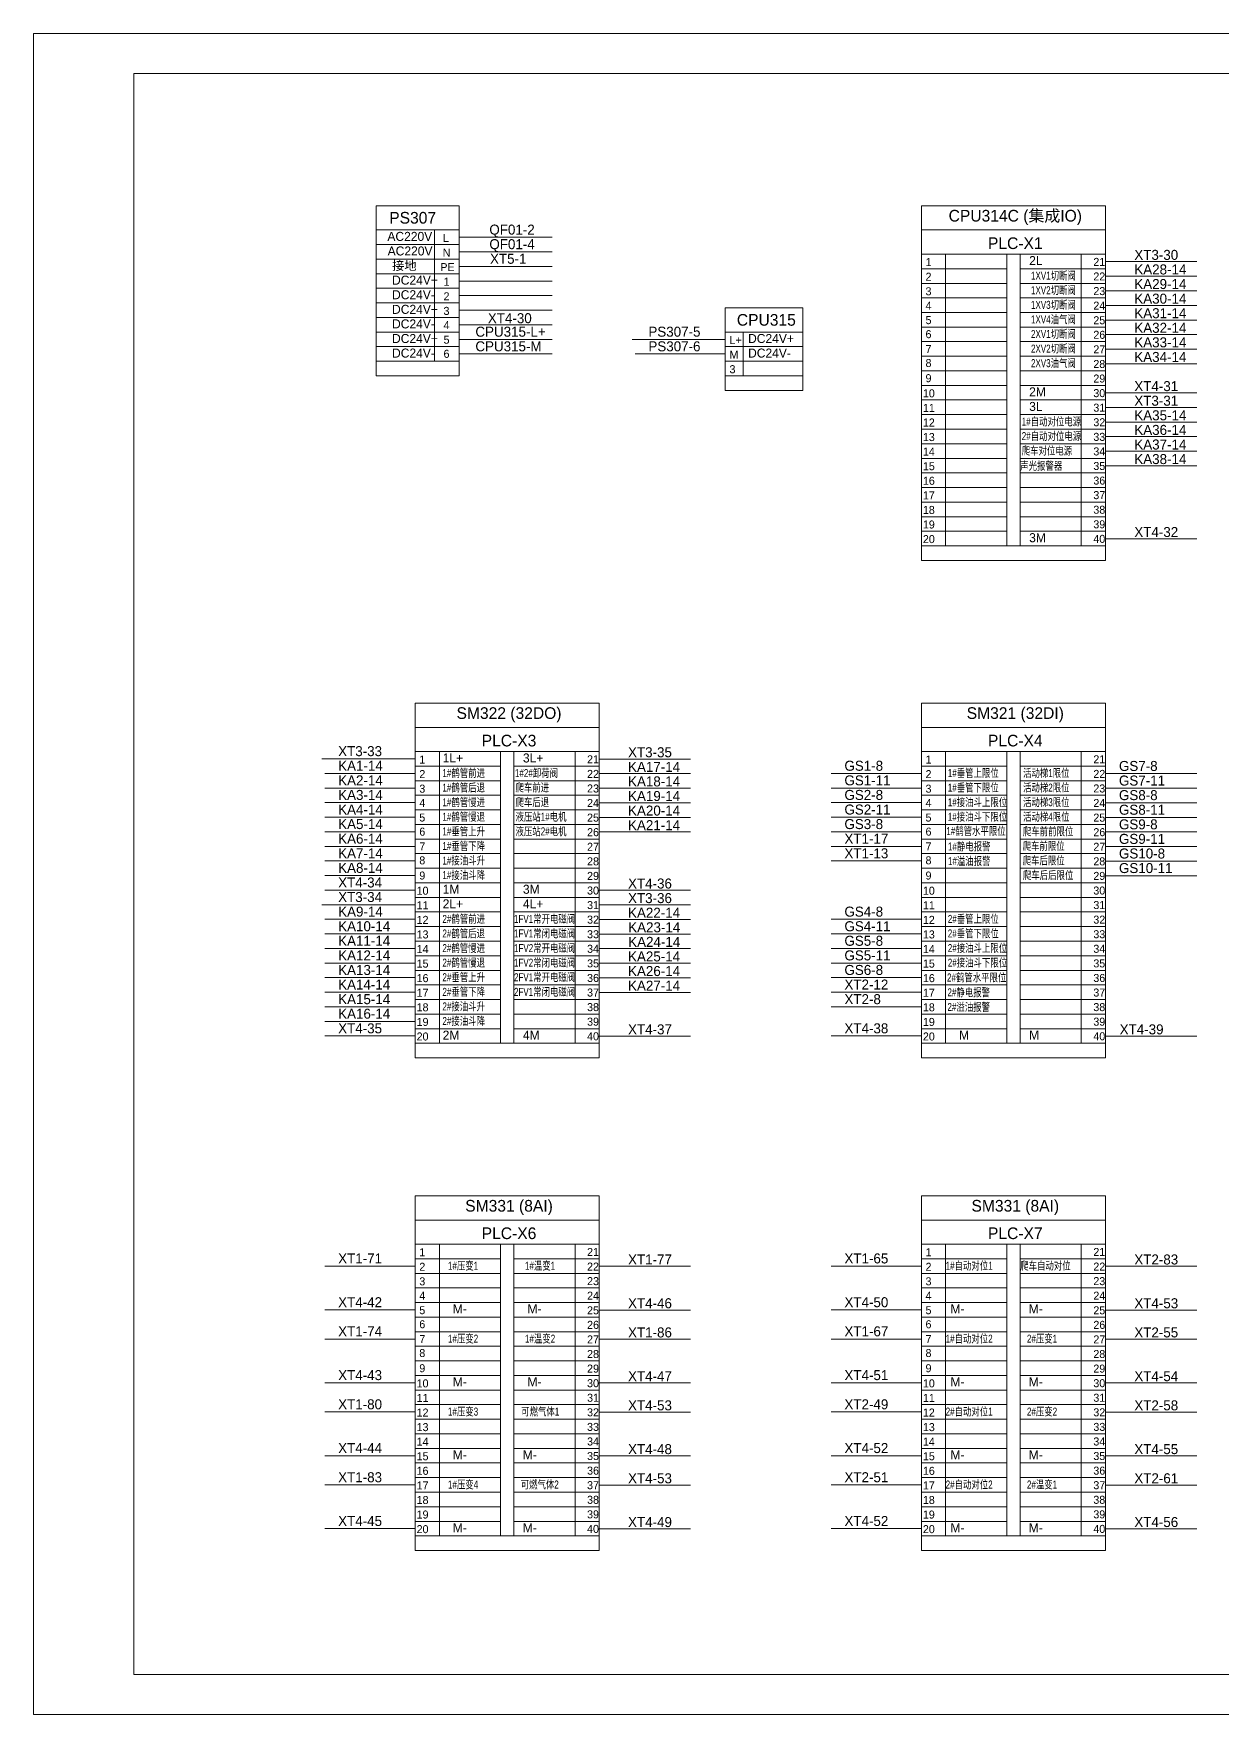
# Model space of a CAD drawing. Header units: millimetres. Extents: x 32626 to 72822, y 60047 to 123188.
# Drawn here: x 32626 to 35002, y 60226 to 63586 of the extents above; entities that cross this region are included whole.
import ezdxf
from ezdxf.enums import TextEntityAlignment as Align

# ---------------------------------------------------------------- set-up
doc = ezdxf.new("R2010")
doc.units = ezdxf.units.MM
doc.header["$LTSCALE"] = 10
for name, color, linetype, lineweight in [('1轮廓实线层', 7, 'Continuous', 18), ('2细线层', 4, 'Continuous', 18), ('图框层', 7, 'Continuous', 18)]:
    doc.layers.add(name, color=color, linetype=linetype, lineweight=lineweight)
doc.styles.add('样式 1', font='SIMYOU.TTF', dxfattribs={"width": 0.75})

msp = doc.modelspace()

# ---------------------------------------------------------------- linework, layer by layer
at = {"layer": '1轮廓实线层'}
for p, q in [((33310.8, 63242.1), (33476.5, 63242.1)), ((33310.8, 63242.1), (33310.8, 62902.2)), ((33476.5, 63242.1), (33476.5, 62902.2)), ((34400.3, 63242.1), (34400.3, 62533.1)), ((34400.3, 63242.1), (34768.5, 63242.1)), ((34768.5, 63242.1), (34768.5, 62533.1)), ((33379.4, 63193.8), (33310.8, 63193.8)), ((33406.4, 63193.8), (33379.4, 63193.8)), ((33406.4, 63193.8), (33476.5, 63193.8)), ((33427.3, 63193.8), (33427.3, 62931.4)), ((33662.7, 63179.2), (33476.5, 63179.2)), ((34400.3, 63193.8), (34768.5, 63193.8)), ((33476.5, 63164.6), (33310.8, 63164.6)), ((33476.5, 63135.5), (33310.8, 63135.5)), ((33662.7, 63150.1), (33476.5, 63150.1)), ((34427.3, 63145.5), (34400.3, 63145.5)), ((34570.9, 63145.5), (34427.3, 63145.5)), ((34448.9, 63145.5), (34448.9, 62562.3)), ((34597.9, 63145.5), (34570.9, 63145.5)), ((34570.9, 63145.5), (34570.9, 62562.3)), ((34597.9, 63145.5), (34597.9, 62562.3)), ((34597.9, 63145.5), (34741.5, 63145.5)), ((34720, 63145.5), (34720, 62562.3)), ((34768.5, 63145.5), (34741.5, 63145.5)), ((33476.5, 63106.3), (33310.8, 63106.3)), ((33662.7, 63120.9), (33476.5, 63120.9)), ((34570.9, 63116.3), (34400.3, 63116.3)), ((34597.9, 63116.3), (34768.5, 63116.3)), ((34768.5, 63130.5), (34951.1, 63130.5)), ((34768.5, 63101.3), (34951.1, 63101.3)), ((33476.5, 63077.2), (33310.8, 63077.2)), ((33662.7, 63091.7), (33476.5, 63091.7)), ((34570.9, 63087.1), (34400.3, 63087.1)), ((34597.9, 63087.1), (34768.5, 63087.1)), ((34768.5, 63072.2), (34951.1, 63072.2)), ((33476.5, 63048), (33310.8, 63048)), ((33662.7, 63062.6), (33476.5, 63062.6)), ((34008.5, 63038), (34163.7, 63038)), ((34008.5, 63038), (34008.5, 62873)), ((34163.7, 63038), (34163.7, 62873)), ((34570.9, 63058), (34400.3, 63058)), ((34597.9, 63058), (34768.5, 63058)), ((34768.5, 63043), (34951.1, 63043)), ((33476.5, 63018.8), (33310.8, 63018.8)), ((33662.7, 63033.4), (33476.5, 63033.4)), ((33662.7, 63004.3), (33476.5, 63004.3)), ((34570.9, 63028.8), (34400.3, 63028.8)), ((34597.9, 63028.8), (34768.5, 63028.8)), ((34768.5, 63013.8), (34951.1, 63013.8)), ((33476.5, 62989.7), (33310.8, 62989.7)), ((33662.7, 62975.1), (33476.5, 62975.1)), ((34008.5, 62975.1), (33822.3, 62975.1)), ((34035.5, 62989.7), (34008.5, 62989.7)), ((34163.7, 62989.7), (34035.5, 62989.7)), ((34044.4, 62989.7), (34044.4, 62902.2)), ((34570.9, 62999.7), (34400.3, 62999.7)), ((34570.9, 62970.5), (34400.3, 62970.5)), ((34597.9, 62999.7), (34768.5, 62999.7)), ((34597.9, 62970.5), (34768.5, 62970.5)), ((34768.5, 62984.7), (34951.1, 62984.7)), ((33476.5, 62960.5), (33310.8, 62960.5)), ((33662.7, 62945.9), (33476.5, 62945.9)), ((34008.5, 62945.9), (33828.1, 62945.9)), ((34163.7, 62960.5), (34008.5, 62960.5)), ((34570.9, 62941.3), (34400.3, 62941.3)), ((34597.9, 62941.3), (34768.5, 62941.3)), ((34768.5, 62955.5), (34951.1, 62955.5)), ((33476.5, 62931.4), (33310.8, 62931.4)), ((33476.5, 62902.2), (33310.8, 62902.2)), ((34163.7, 62931.4), (34008.5, 62931.4)), ((34163.7, 62902.2), (34008.5, 62902.2)), ((34570.9, 62912.2), (34400.3, 62912.2)), ((34597.9, 62912.2), (34768.5, 62912.2)), ((34768.5, 62926.4), (34951.1, 62926.4)), ((34163.7, 62873), (34008.5, 62873)), ((34570.9, 62883), (34400.3, 62883)), ((34597.9, 62883), (34768.5, 62883)), ((34768.5, 62868), (34951.1, 62868)), ((34570.9, 62853.9), (34400.3, 62853.9)), ((34597.9, 62853.9), (34768.5, 62853.9)), ((34768.5, 62838.9), (34951.1, 62838.9)), ((34570.9, 62824.7), (34400.3, 62824.7)), ((34597.9, 62824.7), (34768.5, 62824.7)), ((34768.5, 62809.7), (34951.1, 62809.7)), ((34570.9, 62795.5), (34400.3, 62795.5)), ((34570.9, 62766.4), (34400.3, 62766.4)), ((34597.9, 62795.5), (34768.5, 62795.5)), ((34597.9, 62766.4), (34768.5, 62766.4)), ((34768.5, 62780.6), (34951.1, 62780.6)), ((34570.9, 62737.2), (34400.3, 62737.2)), ((34597.9, 62737.2), (34768.5, 62737.2)), ((34768.5, 62751.4), (34951.1, 62751.4)), ((34570.9, 62708.1), (34400.3, 62708.1)), ((34597.9, 62708.1), (34768.5, 62708.1)), ((34768.5, 62722.2), (34951.1, 62722.2)), ((34570.9, 62678.9), (34400.3, 62678.9)), ((34597.9, 62678.9), (34768.5, 62678.9)), ((34570.9, 62649.7), (34400.3, 62649.7)), ((34597.9, 62649.7), (34768.5, 62649.7)), ((34570.9, 62620.6), (34400.3, 62620.6)), ((34597.9, 62620.6), (34768.5, 62620.6)), ((34570.9, 62591.4), (34400.3, 62591.4)), ((34597.9, 62591.4), (34768.5, 62591.4)), ((34768.5, 62576.4), (34951.1, 62576.4)), ((34768.5, 62562.3), (34400.3, 62562.3)), ((34768.5, 62533.1), (34400.3, 62533.1)), ((33388.5, 62247.8), (33388.5, 61538.8)), ((33388.5, 62247.8), (33756.7, 62247.8)), ((33756.7, 62247.8), (33756.7, 61538.8)), ((34400.3, 62247.8), (34400.3, 61538.8)), ((34400.3, 62247.8), (34768.5, 62247.8)), ((34768.5, 62247.8), (34768.5, 61538.8)), ((33388.5, 62199.5), (33756.7, 62199.5)), ((34400.3, 62199.5), (34768.5, 62199.5)), ((33388.5, 62136.6), (33202.2, 62136.6)), ((33415.5, 62151.1), (33388.5, 62151.1)), ((33559.1, 62151.1), (33415.5, 62151.1)), ((33437, 62151.1), (33437, 61567.9)), ((33586.1, 62151.1), (33559.1, 62151.1)), ((33559.1, 62151.1), (33559.1, 61567.9)), ((33586.1, 62151.1), (33586.1, 61567.9)), ((33586.1, 62151.1), (33729.7, 62151.1)), ((33708.1, 62151.1), (33708.1, 61567.9)), ((33756.7, 62151.1), (33729.7, 62151.1)), ((33756.7, 62136.2), (33939.2, 62136.2)), ((34427.3, 62151.1), (34400.3, 62151.1)), ((34570.9, 62151.1), (34427.3, 62151.1)), ((34448.9, 62151.1), (34448.9, 61567.9)), ((34597.9, 62151.1), (34570.9, 62151.1)), ((34570.9, 62151.1), (34570.9, 61567.9)), ((34597.9, 62151.1), (34597.9, 61567.9)), ((34597.9, 62151.1), (34741.5, 62151.1)), ((34720, 62151.1), (34720, 61567.9)), ((34768.5, 62151.1), (34741.5, 62151.1)), ((33388.5, 62107.4), (33208, 62107.4)), ((33559.1, 62122), (33388.5, 62122)), ((33559.1, 62092.8), (33388.5, 62092.8)), ((33586.1, 62122), (33756.7, 62122)), ((33586.1, 62092.8), (33756.7, 62092.8)), ((33756.7, 62107), (33939.2, 62107)), ((34400.3, 62107.4), (34219.9, 62107.4)), ((34570.9, 62122), (34400.3, 62122)), ((34570.9, 62092.8), (34400.3, 62092.8)), ((34597.9, 62122), (34768.5, 62122)), ((34597.9, 62092.8), (34768.5, 62092.8)), ((34768.5, 62107), (34951.1, 62107)), ((33388.5, 62078.2), (33208, 62078.2)), ((33559.1, 62063.7), (33388.5, 62063.7)), ((33586.1, 62063.7), (33756.7, 62063.7)), ((33756.7, 62077.8), (33939.2, 62077.8)), ((34400.3, 62078.2), (34219.9, 62078.2)), ((34570.9, 62063.7), (34400.3, 62063.7)), ((34597.9, 62063.7), (34768.5, 62063.7)), ((34768.5, 62077.8), (34951.1, 62077.8)), ((33388.5, 62049.1), (33208, 62049.1)), ((33559.1, 62034.5), (33388.5, 62034.5)), ((33586.1, 62034.5), (33756.7, 62034.5)), ((33756.7, 62048.7), (33939.2, 62048.7)), ((34400.3, 62049.1), (34219.9, 62049.1)), ((34570.9, 62034.5), (34400.3, 62034.5)), ((34597.9, 62034.5), (34768.5, 62034.5)), ((34768.5, 62048.7), (34951.1, 62048.7)), ((33388.5, 62019.9), (33208, 62019.9)), ((33559.1, 62005.3), (33388.5, 62005.3)), ((33586.1, 62005.3), (33756.7, 62005.3)), ((33756.7, 62019.5), (33939.2, 62019.5)), ((34400.3, 62019.9), (34219.9, 62019.9)), ((34570.9, 62005.3), (34400.3, 62005.3)), ((34597.9, 62005.3), (34768.5, 62005.3)), ((34768.5, 62019.5), (34951.1, 62019.5)), ((33388.5, 61990.8), (33208, 61990.8)), ((33388.5, 61961.6), (33208, 61961.6)), ((33559.1, 61976.2), (33388.5, 61976.2)), ((33586.1, 61976.2), (33756.7, 61976.2)), ((33756.7, 61990.4), (33939.2, 61990.4)), ((34400.3, 61990.8), (34219.9, 61990.8)), ((34400.3, 61961.6), (34219.9, 61961.6)), ((34570.9, 61976.2), (34400.3, 61976.2)), ((34597.9, 61976.2), (34768.5, 61976.2)), ((34768.5, 61990.4), (34951.1, 61990.4)), ((34768.5, 61961.2), (34951.1, 61961.2)), ((33388.5, 61932.4), (33208, 61932.4)), ((33559.1, 61947), (33388.5, 61947)), ((33586.1, 61947), (33756.7, 61947)), ((34400.3, 61932.4), (34219.9, 61932.4)), ((34570.9, 61947), (34400.3, 61947)), ((34597.9, 61947), (34768.5, 61947)), ((34768.5, 61932), (34951.1, 61932)), ((33388.5, 61903.3), (33208, 61903.3)), ((33559.1, 61917.9), (33388.5, 61917.9)), ((33586.1, 61917.9), (33756.7, 61917.9)), ((34570.9, 61917.9), (34400.3, 61917.9)), ((34597.9, 61917.9), (34768.5, 61917.9)), ((34768.5, 61902.9), (34951.1, 61902.9)), ((33388.5, 61874.1), (33208, 61874.1)), ((33559.1, 61888.7), (33388.5, 61888.7)), ((33559.1, 61859.5), (33388.5, 61859.5)), ((33586.1, 61888.7), (33756.7, 61888.7)), ((33586.1, 61859.5), (33756.7, 61859.5)), ((33756.7, 61873.7), (33939.2, 61873.7)), ((34570.9, 61888.7), (34400.3, 61888.7)), ((34570.9, 61859.5), (34400.3, 61859.5)), ((34597.9, 61888.7), (34768.5, 61888.7)), ((34597.9, 61859.5), (34768.5, 61859.5)), ((33388.5, 61845), (33202.2, 61845)), ((33559.1, 61830.4), (33388.5, 61830.4)), ((33586.1, 61830.4), (33756.7, 61830.4)), ((33756.7, 61844.6), (33939.2, 61844.6)), ((34570.9, 61830.4), (34400.3, 61830.4)), ((34597.9, 61830.4), (34768.5, 61830.4)), ((33388.5, 61815.8), (33208, 61815.8)), ((33559.1, 61801.2), (33388.5, 61801.2)), ((33586.1, 61801.2), (33756.7, 61801.2)), ((33756.7, 61815.4), (33939.2, 61815.4)), ((34400.3, 61815.8), (34219.9, 61815.8)), ((34570.9, 61801.2), (34400.3, 61801.2)), ((34597.9, 61801.2), (34768.5, 61801.2)), ((33388.5, 61786.6), (33208, 61786.6)), ((33388.5, 61757.5), (33208, 61757.5)), ((33559.1, 61772.1), (33388.5, 61772.1)), ((33586.1, 61772.1), (33756.7, 61772.1)), ((33756.7, 61786.2), (33939.2, 61786.2)), ((33756.7, 61757.1), (33939.2, 61757.1)), ((34400.3, 61786.6), (34219.9, 61786.6)), ((34400.3, 61757.5), (34219.9, 61757.5)), ((34570.9, 61772.1), (34400.3, 61772.1)), ((34597.9, 61772.1), (34768.5, 61772.1)), ((33388.5, 61728.3), (33208, 61728.3)), ((33559.1, 61742.9), (33388.5, 61742.9)), ((33586.1, 61742.9), (33756.7, 61742.9)), ((33756.7, 61727.9), (33939.2, 61727.9)), ((34400.3, 61728.3), (34219.9, 61728.3)), ((34570.9, 61742.9), (34400.3, 61742.9)), ((34597.9, 61742.9), (34768.5, 61742.9)), ((33388.5, 61699.2), (33208, 61699.2)), ((33559.1, 61713.7), (33388.5, 61713.7)), ((33586.1, 61713.7), (33756.7, 61713.7)), ((33756.7, 61698.8), (33939.2, 61698.8)), ((34400.3, 61699.2), (34219.9, 61699.2)), ((34570.9, 61713.7), (34400.3, 61713.7)), ((34597.9, 61713.7), (34768.5, 61713.7)), ((33388.5, 61670), (33208, 61670)), ((33559.1, 61684.6), (33388.5, 61684.6)), ((33586.1, 61684.6), (33756.7, 61684.6)), ((33756.7, 61669.6), (33939.2, 61669.6)), ((34400.3, 61670), (34219.9, 61670)), ((34570.9, 61684.6), (34400.3, 61684.6)), ((34597.9, 61684.6), (34768.5, 61684.6)), ((33388.5, 61640.8), (33208, 61640.8)), ((33559.1, 61655.4), (33388.5, 61655.4)), ((33559.1, 61626.3), (33388.5, 61626.3)), ((33586.1, 61655.4), (33756.7, 61655.4)), ((33586.1, 61626.3), (33756.7, 61626.3)), ((34400.3, 61640.8), (34219.9, 61640.8)), ((34570.9, 61655.4), (34400.3, 61655.4)), ((34570.9, 61626.3), (34400.3, 61626.3)), ((34597.9, 61655.4), (34768.5, 61655.4)), ((34597.9, 61626.3), (34768.5, 61626.3)), ((33388.5, 61611.7), (33208, 61611.7)), ((33559.1, 61597.1), (33388.5, 61597.1)), ((33586.1, 61597.1), (33756.7, 61597.1)), ((34570.9, 61597.1), (34400.3, 61597.1)), ((34597.9, 61597.1), (34768.5, 61597.1)), ((33388.5, 61582.5), (33208, 61582.5)), ((33756.7, 61567.9), (33388.5, 61567.9)), ((33756.7, 61582.1), (33939.2, 61582.1)), ((34400.3, 61582.5), (34219.9, 61582.5)), ((34768.5, 61567.9), (34400.3, 61567.9)), ((34768.5, 61582.1), (34951.1, 61582.1)), ((33756.7, 61538.8), (33388.5, 61538.8)), ((34768.5, 61538.8), (34400.3, 61538.8)), ((33388.5, 61262.9), (33388.5, 60553.9)), ((33388.5, 61262.9), (33756.7, 61262.9)), ((33756.7, 61262.9), (33756.7, 60553.9)), ((34400.3, 61262.9), (34400.3, 60553.9)), ((34400.3, 61262.9), (34768.5, 61262.9)), ((34768.5, 61262.9), (34768.5, 60553.9)), ((33388.5, 61214.6), (33756.7, 61214.6)), ((34400.3, 61214.6), (34768.5, 61214.6)), ((33415.5, 61166.3), (33388.5, 61166.3)), ((33559.1, 61166.3), (33415.5, 61166.3)), ((33437, 61166.3), (33437, 60583.1)), ((33586.1, 61166.3), (33559.1, 61166.3)), ((33559.1, 61166.3), (33559.1, 60583.1)), ((33586.1, 61166.3), (33586.1, 60583.1)), ((33586.1, 61166.3), (33729.7, 61166.3)), ((33708.1, 61166.3), (33708.1, 60583.1)), ((33756.7, 61166.3), (33729.7, 61166.3)), ((34427.3, 61166.3), (34400.3, 61166.3)), ((34570.9, 61166.3), (34427.3, 61166.3)), ((34448.9, 61166.3), (34448.9, 60583.1)), ((34597.9, 61166.3), (34570.9, 61166.3)), ((34570.9, 61166.3), (34570.9, 60583.1)), ((34597.9, 61166.3), (34597.9, 60583.1)), ((34597.9, 61166.3), (34741.5, 61166.3)), ((34720, 61166.3), (34720, 60583.1)), ((34768.5, 61166.3), (34741.5, 61166.3)), ((33388.5, 61122.5), (33208, 61122.5)), ((33559.1, 61137.1), (33388.5, 61137.1)), ((33586.1, 61137.1), (33756.7, 61137.1)), ((33756.7, 61122.1), (33939.2, 61122.1)), ((34400.3, 61122.5), (34219.9, 61122.5)), ((34570.9, 61137.1), (34400.3, 61137.1)), ((34597.9, 61137.1), (34768.5, 61137.1)), ((34768.5, 61122.1), (34951.1, 61122.1)), ((33559.1, 61107.9), (33388.5, 61107.9)), ((33586.1, 61107.9), (33756.7, 61107.9)), ((34570.9, 61107.9), (34400.3, 61107.9)), ((34597.9, 61107.9), (34768.5, 61107.9)), ((33559.1, 61078.8), (33388.5, 61078.8)), ((33586.1, 61078.8), (33756.7, 61078.8)), ((34570.9, 61078.8), (34400.3, 61078.8)), ((34597.9, 61078.8), (34768.5, 61078.8)), ((33388.5, 61035), (33208, 61035)), ((33559.1, 61049.6), (33388.5, 61049.6)), ((33559.1, 61020.5), (33388.5, 61020.5)), ((33586.1, 61049.6), (33756.7, 61049.6)), ((33586.1, 61020.5), (33756.7, 61020.5)), ((33756.7, 61034.6), (33939.2, 61034.6)), ((34400.3, 61035), (34219.9, 61035)), ((34570.9, 61049.6), (34400.3, 61049.6)), ((34570.9, 61020.5), (34400.3, 61020.5)), ((34597.9, 61049.6), (34768.5, 61049.6)), ((34597.9, 61020.5), (34768.5, 61020.5)), ((34768.5, 61034.6), (34951.1, 61034.6)), ((33559.1, 60991.3), (33388.5, 60991.3)), ((33586.1, 60991.3), (33756.7, 60991.3)), ((34570.9, 60991.3), (34400.3, 60991.3)), ((34597.9, 60991.3), (34768.5, 60991.3)), ((33388.5, 60976.7), (33208, 60976.7)), ((33559.1, 60962.1), (33388.5, 60962.1)), ((33586.1, 60962.1), (33756.7, 60962.1)), ((33756.7, 60976.3), (33939.2, 60976.3)), ((34400.3, 60976.7), (34219.9, 60976.7)), ((34570.9, 60962.1), (34400.3, 60962.1)), ((34597.9, 60962.1), (34768.5, 60962.1)), ((34768.5, 60976.3), (34951.1, 60976.3)), ((33559.1, 60933), (33388.5, 60933)), ((33586.1, 60933), (33756.7, 60933)), ((34570.9, 60933), (34400.3, 60933)), ((34597.9, 60933), (34768.5, 60933)), ((33388.5, 60889.2), (33208, 60889.2)), ((33559.1, 60903.8), (33388.5, 60903.8)), ((33586.1, 60903.8), (33756.7, 60903.8)), ((33756.7, 60888.8), (33939.2, 60888.8)), ((34400.3, 60889.2), (34219.9, 60889.2)), ((34570.9, 60903.8), (34400.3, 60903.8)), ((34597.9, 60903.8), (34768.5, 60903.8)), ((34768.5, 60888.8), (34951.1, 60888.8)), ((33559.1, 60874.7), (33388.5, 60874.7)), ((33586.1, 60874.7), (33756.7, 60874.7)), ((34570.9, 60874.7), (34400.3, 60874.7)), ((34597.9, 60874.7), (34768.5, 60874.7)), ((33388.5, 60830.9), (33208, 60830.9)), ((33559.1, 60845.5), (33388.5, 60845.5)), ((33559.1, 60816.3), (33388.5, 60816.3)), ((33586.1, 60845.5), (33756.7, 60845.5)), ((33586.1, 60816.3), (33756.7, 60816.3)), ((33756.7, 60830.5), (33939.2, 60830.5)), ((34400.3, 60830.9), (34219.9, 60830.9)), ((34570.9, 60845.5), (34400.3, 60845.5)), ((34570.9, 60816.3), (34400.3, 60816.3)), ((34597.9, 60845.5), (34768.5, 60845.5)), ((34597.9, 60816.3), (34768.5, 60816.3)), ((34768.5, 60830.5), (34951.1, 60830.5)), ((33559.1, 60787.2), (33388.5, 60787.2)), ((33586.1, 60787.2), (33756.7, 60787.2)), ((34570.9, 60787.2), (34400.3, 60787.2)), ((34597.9, 60787.2), (34768.5, 60787.2)), ((33559.1, 60758), (33388.5, 60758)), ((33586.1, 60758), (33756.7, 60758)), ((34570.9, 60758), (34400.3, 60758)), ((34597.9, 60758), (34768.5, 60758)), ((33388.5, 60743.4), (33208, 60743.4)), ((33559.1, 60728.9), (33388.5, 60728.9)), ((33586.1, 60728.9), (33756.7, 60728.9)), ((33756.7, 60743), (33939.2, 60743)), ((34400.3, 60743.4), (34219.9, 60743.4)), ((34570.9, 60728.9), (34400.3, 60728.9)), ((34597.9, 60728.9), (34768.5, 60728.9)), ((34768.5, 60743), (34951.1, 60743)), ((33388.5, 60685.1), (33208, 60685.1)), ((33559.1, 60699.7), (33388.5, 60699.7)), ((33586.1, 60699.7), (33756.7, 60699.7)), ((33756.7, 60684.7), (33939.2, 60684.7)), ((34400.3, 60685.1), (34219.9, 60685.1)), ((34570.9, 60699.7), (34400.3, 60699.7)), ((34597.9, 60699.7), (34768.5, 60699.7)), ((34768.5, 60684.7), (34951.1, 60684.7)), ((33559.1, 60670.5), (33388.5, 60670.5)), ((33586.1, 60670.5), (33756.7, 60670.5)), ((34570.9, 60670.5), (34400.3, 60670.5)), ((34597.9, 60670.5), (34768.5, 60670.5)), ((33559.1, 60641.4), (33388.5, 60641.4)), ((33586.1, 60641.4), (33756.7, 60641.4)), ((34570.9, 60641.4), (34400.3, 60641.4)), ((34597.9, 60641.4), (34768.5, 60641.4)), ((33388.5, 60597.6), (33208, 60597.6)), ((33559.1, 60612.2), (33388.5, 60612.2)), ((33756.7, 60583.1), (33388.5, 60583.1)), ((33586.1, 60612.2), (33756.7, 60612.2)), ((33756.7, 60597.2), (33939.2, 60597.2)), ((34400.3, 60597.6), (34219.9, 60597.6)), ((34570.9, 60612.2), (34400.3, 60612.2)), ((34768.5, 60583.1), (34400.3, 60583.1)), ((34597.9, 60612.2), (34768.5, 60612.2)), ((34768.5, 60597.2), (34951.1, 60597.2)), ((33756.7, 60553.9), (33388.5, 60553.9)), ((34768.5, 60553.9), (34400.3, 60553.9))]:
    msp.add_line(p, q, dxfattribs=at)
at = {"layer": '2细线层'}
for p, q in [((32626, 60226.3), (32626, 63586.3)), ((37378, 63586.3), (32626, 63586.3)), ((37378, 60226.3), (32626, 60226.3))]:
    msp.add_line(p, q, dxfattribs=at)
at = {"layer": '图框层'}
for p, q in [((32826, 60306.3), (32826, 63506.3)), ((37298, 63506.3), (32826, 63506.3)), ((32826, 60306.3), (37298, 60306.3))]:
    msp.add_line(p, q, dxfattribs=at)

# ---------------------------------------------------------------- texts
at = {"layer": '1轮廓实线层', "style": '样式 1'}
for s, p in [('PS307', (33383.6, 63206.5)), ('CPU315', (34090.5, 63002.4))]:
    msp.add_text(s, height=23.33, dxfattribs=at).set_placement(p, align=Align.CENTER)
for s, height, p in [('QF01-2', 20, (33536.9, 63184.5)), ('AC220V', 18, (33333.1, 63171.9)), ('L', 16, (33444.1, 63169.8)), ('QF01-4', 20, (33536.9, 63155.4)), ('AC220V', 18, (33333.6, 63142.8)), ('N', 16, (33443.6, 63140.6)), ('XT5-1', 20, (33538.2, 63126.2)), ('1', 16, (34408.7, 63121.5)), ('2L', 18, (34615.8, 63123.6)), ('21', 16, (34744.1, 63121.9)), ('XT3-30', 20, (34826, 63134)), ('接地', 18, (33342.4, 63113.6)), ('DC24V+', 18, (33342.4, 63084.5)), ('PE', 16, (33438.9, 63111.5)), ('2', 16, (34408.7, 63092.3)), ('22', 16, (34744.1, 63092.8)), ('KA28-14', 20, (34826, 63104.9)), ('DC24V-', 18, (33342.4, 63055.3)), ('2', 16, (33445.3, 63053.2)), ('1', 16, (33445.3, 63082.3)), ('3', 16, (34408.7, 63063.2)), ('23', 16, (34744.1, 63063.6)), ('KA29-14', 20, (34826, 63075.7)), ('DC24V+', 18, (33342.4, 63026.1)), ('3', 16, (33445.3, 63024)), ('4', 16, (34408.7, 63034.6)), ('24', 16, (34744.1, 63034.5)), ('KA30-14', 20, (34826, 63046.5)), ('KA31-14', 20, (34826, 63017.4)), ('DC24V-', 18, (33342.4, 62997)), ('4', 16, (33445.3, 62995.5)), ('CPU315-L+', 20, (33509, 62980.4)), ('XT4-30', 20, (33533.9, 63007.4)), ('PS307-5', 20, (33854.8, 62980.4)), ('5', 16, (34408.7, 63005.5)), ('25', 16, (34744.1, 63005.3)), ('KA32-14', 20, (34826, 62988.2)), ('DC24V+', 18, (33342.4, 62967.8)), ('5', 16, (33445.3, 62966.4)), ('CPU315-M', 20, (33509, 62951.2)), ('PS307-6', 20, (33854.8, 62951.2)), ('L+', 16, (34016.9, 62965.7)), ('DC24V+', 18, (34054, 62967.8)), ('6', 16, (34408.7, 62977.4)), ('26', 16, (34744.1, 62976.2)), ('KA33-14', 20, (34826, 62959.1)), ('DC24V-', 18, (33342.4, 62938.7)), ('6', 16, (33445.3, 62938.2)), ('M', 16, (34016.9, 62936.5)), ('DC24V-', 18, (34054, 62938.7)), ('8', 16, (34408.7, 62919.9)), ('7', 16, (34408.7, 62947.7)), ('27', 16, (34744.1, 62947.1)), ('28', 16, (34744.1, 62917.9)), ('KA34-14', 20, (34826, 62929.9)), ('3', 16, (34016.9, 62907.4)), ('9', 16, (34408.7, 62889.5)), ('29', 16, (34744.1, 62888.8)), ('10', 16, (34403.4, 62859.2)), ('2M', 18, (34615.8, 62861.2)), ('30', 16, (34744.1, 62859.6)), ('XT4-31', 20, (34826, 62871.6)), ('11', 16, (34403.4, 62830.1)), ('3L', 18, (34615.8, 62832)), ('31', 16, (34744.1, 62830.5)), ('XT3-31', 20, (34826, 62842.4)), ('KA35-14', 20, (34826, 62813.3)), ('12', 16, (34403.4, 62800.9)), ('32', 16, (34744.1, 62801.4)), ('KA36-14', 20, (34826, 62784.1)), ('13', 16, (34403.4, 62771.8)), ('33', 16, (34744.1, 62772.2)), ('KA37-14', 20, (34826, 62754.9)), ('14', 16, (34403.4, 62742.7)), ('34', 16, (34744.1, 62743.1)), ('KA38-14', 20, (34826, 62725.8)), ('15', 16, (34403.4, 62713.5)), ('16', 16, (34403.4, 62684.4)), ('35', 16, (34744.1, 62714)), ('36', 16, (34744.1, 62684.8)), ('17', 16, (34403.4, 62655.2)), ('37', 16, (34744.1, 62655.7)), ('18', 16, (34403.4, 62626.1)), ('38', 16, (34744.1, 62626.5)), ('19', 16, (34403.4, 62597)), ('39', 16, (34744.1, 62597.4)), ('XT4-32', 20, (34826, 62580)), ('20', 16, (34403.4, 62567.8)), ('3M', 18, (34615.8, 62569.6)), ('40', 16, (34744.1, 62568.3)), ('XT3-33', 20, (33234.7, 62141.9)), ('KA1-14', 20, (33234.7, 62112.7)), ('1', 16, (33396.9, 62127.1)), ('1L+', 18, (33443.6, 62129.3)), ('3L+', 18, (33604, 62129.3)), ('21', 16, (33732.2, 62127.6)), ('XT3-35', 20, (33814.1, 62139.7)), ('KA17-14', 20, (33814.1, 62110.5)), ('GS1-8', 20, (34246.6, 62112.7)), ('1', 16, (34408.7, 62127.1)), ('21', 16, (34744.1, 62127.6)), ('GS7-8', 20, (34795.3, 62112.3)), ('KA2-14', 20, (33234.7, 62083.5)), ('2', 16, (33396.9, 62098)), ('22', 16, (33732.2, 62098.4)), ('KA18-14', 20, (33814.1, 62081.4)), ('GS1-11', 20, (34246.6, 62083.5)), ('2', 16, (34408.7, 62098)), ('22', 16, (34744.1, 62098.4)), ('GS7-11', 20, (34795.3, 62083.1)), ('KA3-14', 20, (33234.7, 62054.4)), ('3', 16, (33396.9, 62068.9)), ('23', 16, (33732.2, 62069.3)), ('KA19-14', 20, (33814.1, 62052.2)), ('GS2-8', 20, (34246.6, 62054.4)), ('3', 16, (34408.7, 62068.9)), ('23', 16, (34744.1, 62069.3)), ('GS8-8', 20, (34795.3, 62054)), ('KA4-14', 20, (33234.7, 62025.2)), ('4', 16, (33396.9, 62040.3)), ('5', 16, (33396.9, 62011.2)), ('24', 16, (33732.2, 62040.2)), ('25', 16, (33732.2, 62011)), ('KA20-14', 20, (33814.1, 62023.1)), ('GS2-11', 20, (34246.6, 62025.2)), ('4', 16, (34408.7, 62040.3)), ('5', 16, (34408.7, 62011.2)), ('24', 16, (34744.1, 62040.2)), ('25', 16, (34744.1, 62011)), ('GS8-11', 20, (34795.3, 62024.8)), ('KA5-14', 20, (33234.7, 61996.1)), ('6', 16, (33396.9, 61983)), ('26', 16, (33732.2, 61981.9)), ('KA21-14', 20, (33814.1, 61993.9)), ('GS3-8', 20, (34246.6, 61996.1)), ('6', 16, (34408.7, 61983)), ('26', 16, (34744.1, 61981.9)), ('GS9-8', 20, (34795.3, 61995.6)), ('KA6-14', 20, (33234.7, 61966.9)), ('7', 16, (33396.9, 61953.4)), ('27', 16, (33732.2, 61952.7)), ('XT1-17', 20, (34246.6, 61966.9)), ('7', 16, (34408.7, 61953.4)), ('27', 16, (34744.1, 61952.7)), ('GS9-11', 20, (34795.3, 61966.5)), ('KA7-14', 20, (33234.7, 61937.7)), ('KA8-14', 20, (33234.7, 61908.6)), ('8', 16, (33396.9, 61925.6)), ('28', 16, (33732.2, 61923.6)), ('XT1-13', 20, (34246.6, 61937.7)), ('8', 16, (34408.7, 61925.6)), ('28', 16, (34744.1, 61923.6)), ('GS10-8', 20, (34795.3, 61937.3)), ('GS10-11', 20, (34795.3, 61908.2)), ('XT4-34', 20, (33234.7, 61879.4)), ('9', 16, (33396.9, 61895.2)), ('29', 16, (33732.2, 61894.5)), ('XT4-36', 20, (33814.1, 61877.3)), ('9', 16, (34408.7, 61895.2)), ('29', 16, (34744.1, 61894.5)), ('XT3-34', 20, (33234.7, 61850.3)), ('10', 16, (33391.5, 61864.9)), ('1M', 18, (33443.6, 61866.8)), ('3M', 18, (33604, 61866.8)), ('30', 16, (33732.2, 61865.3)), ('XT3-36', 20, (33814.1, 61848.1)), ('10', 16, (34403.4, 61864.9)), ('30', 16, (34744.1, 61865.3)), ('KA9-14', 20, (33234.7, 61821.1)), ('11', 16, (33391.5, 61835.8)), ('2L+', 18, (33443.6, 61837.7)), ('4L+', 18, (33604, 61837.7)), ('31', 16, (33732.2, 61836.2)), ('KA22-14', 20, (33814.1, 61818.9)), ('GS4-8', 20, (34246.6, 61821.1)), ('11', 16, (34403.4, 61835.8)), ('31', 16, (34744.1, 61836.2)), ('KA10-14', 20, (33234.7, 61791.9)), ('12', 16, (33391.5, 61806.6)), ('13', 16, (33391.5, 61777.5)), ('32', 16, (33732.2, 61807.1)), ('33', 16, (33732.2, 61777.9)), ('KA23-14', 20, (33814.4, 61789.8)), ('GS4-11', 20, (34246.6, 61791.9)), ('12', 16, (34403.4, 61806.6)), ('13', 16, (34403.4, 61777.5)), ('32', 16, (34744.1, 61807.1)), ('33', 16, (34744.1, 61777.9)), ('KA11-14', 20, (33234.7, 61762.8)), ('14', 16, (33391.5, 61748.3)), ('34', 16, (33732.2, 61748.8)), ('KA24-14', 20, (33814.4, 61760.6)), ('GS5-8', 20, (34246.6, 61762.8)), ('14', 16, (34403.4, 61748.3)), ('34', 16, (34744.1, 61748.8)), ('KA12-14', 20, (33234.7, 61733.6)), ('KA13-14', 20, (33234.7, 61704.5)), ('15', 16, (33391.5, 61719.2)), ('35', 16, (33732.2, 61719.6)), ('KA25-14', 20, (33814.1, 61731.5)), ('GS5-11', 20, (34246.6, 61733.6)), ('GS6-8', 20, (34246.6, 61704.5)), ('15', 16, (34403.4, 61719.2)), ('35', 16, (34744.1, 61719.6)), ('KA14-14', 20, (33234.7, 61675.3)), ('16', 16, (33391.5, 61690.1)), ('36', 16, (33732.2, 61690.5)), ('KA26-14', 20, (33814.1, 61702.3)), ('KA27-14', 20, (33814.1, 61673.1)), ('XT2-12', 20, (34246.6, 61675.3)), ('16', 16, (34403.4, 61690.1)), ('36', 16, (34744.1, 61690.5)), ('KA15-14', 20, (33234.7, 61646.1)), ('17', 16, (33391.5, 61660.9)), ('37', 16, (33732.2, 61661.4)), ('XT2-8', 20, (34246.6, 61646.1)), ('17', 16, (34403.4, 61660.9)), ('37', 16, (34744.1, 61661.4)), ('KA16-14', 20, (33234.7, 61617)), ('18', 16, (33391.5, 61631.8)), ('38', 16, (33732.2, 61632.2)), ('18', 16, (34403.4, 61631.8)), ('38', 16, (34744.1, 61632.2)), ('XT4-35', 20, (33234.7, 61587.8)), ('20', 16, (33391.5, 61573.5)), ('19', 16, (33391.5, 61602.6)), ('2M', 18, (33443.6, 61575.2)), ('4M', 18, (33604, 61575.2)), ('40', 16, (33732.2, 61573.9)), ('39', 16, (33732.2, 61603.1)), ('XT4-37', 20, (33814.1, 61585.7)), ('XT4-38', 20, (34246.6, 61587.8)), ('20', 16, (34403.4, 61573.5)), ('19', 16, (34403.4, 61602.6)), ('M', 18, (34475.8, 61575.2)), ('M', 18, (34615.8, 61575.2)), ('40', 16, (34744.1, 61573.9)), ('39', 16, (34744.1, 61603.1)), ('XT4-39', 20, (34796.7, 61585.7)), ('1', 16, (33396.9, 61142.2)), ('21', 16, (33732.2, 61142.7)), ('1', 16, (34408.7, 61142.2)), ('21', 16, (34744.1, 61142.7)), ('XT1-71', 20, (33234.7, 61127.8)), ('2', 16, (33396.9, 61113.1)), ('22', 16, (33732.2, 61113.5)), ('XT1-77', 20, (33814.1, 61125.7)), ('XT1-65', 20, (34246.6, 61127.8)), ('2', 16, (34408.7, 61113.1)), ('22', 16, (34744.1, 61113.5)), ('XT2-83', 20, (34826, 61125.7)), ('3', 16, (33396.9, 61084)), ('23', 16, (33732.2, 61084.4)), ('3', 16, (34408.7, 61084)), ('23', 16, (34744.1, 61084.4)), ('XT4-42', 20, (33234.7, 61040.3)), ('4', 16, (33396.9, 61055.4)), ('24', 16, (33732.2, 61055.3)), ('XT4-46', 20, (33814.1, 61038.2)), ('XT4-50', 20, (34246.6, 61040.3)), ('4', 16, (34408.7, 61055.4)), ('24', 16, (34744.1, 61055.3)), ('XT4-53', 20, (34826, 61038.2)), ('5', 16, (33396.9, 61026.3)), ('M-', 18, (33463.8, 61027.8)), ('M-', 18, (33613.1, 61027.8)), ('25', 16, (33732.2, 61026.1)), ('5', 16, (34408.7, 61026.3)), ('M-', 18, (34458.5, 61027.8)), ('M-', 18, (34615, 61027.8)), ('25', 16, (34744.1, 61026.1)), ('XT1-74', 20, (33234.7, 60982)), ('6', 16, (33396.9, 60998.2)), ('7', 16, (33396.9, 60968.5)), ('26', 16, (33732.2, 60997)), ('27', 16, (33732.2, 60967.9)), ('XT1-86', 20, (33814.1, 60979.9)), ('XT1-67', 20, (34246.6, 60982)), ('6', 16, (34408.7, 60998.2)), ('7', 16, (34408.7, 60968.5)), ('26', 16, (34744.1, 60997)), ('27', 16, (34744.1, 60967.9)), ('XT2-55', 20, (34826, 60979.9)), ('8', 16, (33396.9, 60940.7)), ('28', 16, (33732.2, 60938.7)), ('8', 16, (34408.7, 60940.7)), ('28', 16, (34744.1, 60938.7)), ('9', 16, (33396.9, 60910.3)), ('29', 16, (33732.2, 60909.6)), ('9', 16, (34408.7, 60910.3)), ('29', 16, (34744.1, 60909.6)), ('XT4-43', 20, (33234.7, 60894.5)), ('10', 16, (33391.5, 60880)), ('M-', 18, (33463.8, 60882)), ('M-', 18, (33613.1, 60882)), ('30', 16, (33732.2, 60880.4)), ('XT4-47', 20, (33814.1, 60892.4)), ('XT4-51', 20, (34246.6, 60894.5)), ('10', 16, (34403.4, 60880)), ('M-', 18, (34458.5, 60882)), ('M-', 18, (34615, 60882)), ('30', 16, (34744.1, 60880.4)), ('XT4-54', 20, (34826, 60892.4)), ('XT1-80', 20, (33234.7, 60836.2)), ('11', 16, (33391.5, 60850.9)), ('31', 16, (33732.2, 60851.3)), ('XT4-53', 20, (33814.1, 60834.1)), ('XT2-49', 20, (34246.6, 60836.2)), ('11', 16, (34403.4, 60850.9)), ('31', 16, (34744.1, 60851.3)), ('XT2-58', 20, (34826, 60834.1)), ('12', 16, (33391.5, 60821.7)), ('32', 16, (33732.2, 60822.2)), ('12', 16, (34403.4, 60821.7)), ('32', 16, (34744.1, 60822.2)), ('13', 16, (33391.5, 60792.6)), ('33', 16, (33732.2, 60793)), ('13', 16, (34403.4, 60792.6)), ('33', 16, (34744.1, 60793)), ('XT4-44', 20, (33234.7, 60748.7)), ('14', 16, (33391.5, 60763.5)), ('15', 16, (33391.5, 60734.3)), ('M-', 18, (33463.8, 60736.2)), ('M-', 18, (33603.7, 60736.2)), ('34', 16, (33732.2, 60763.9)), ('35', 16, (33732.2, 60734.8)), ('XT4-48', 20, (33814.1, 60746.6)), ('XT4-52', 20, (34246.6, 60748.7)), ('14', 16, (34403.4, 60763.5)), ('15', 16, (34403.4, 60734.3)), ('M-', 18, (34458.5, 60736.2)), ('M-', 18, (34615, 60736.2)), ('34', 16, (34744.1, 60763.9)), ('35', 16, (34744.1, 60734.8)), ('XT4-55', 20, (34826, 60746.6)), ('16', 16, (33391.5, 60705.2)), ('36', 16, (33732.2, 60705.6)), ('16', 16, (34403.4, 60705.2)), ('36', 16, (34744.1, 60705.6)), ('XT1-83', 20, (33234.7, 60690.4)), ('17', 16, (33391.5, 60676)), ('37', 16, (33732.2, 60676.5)), ('XT4-53', 20, (33814.1, 60688.3)), ('XT2-51', 20, (34246.6, 60690.4)), ('17', 16, (34403.4, 60676)), ('37', 16, (34744.1, 60676.5)), ('XT2-61', 20, (34826, 60688.3)), ('18', 16, (33391.5, 60646.9)), ('38', 16, (33732.2, 60647.3)), ('18', 16, (34403.4, 60646.9)), ('38', 16, (34744.1, 60647.3)), ('XT4-45', 20, (33234.7, 60602.9)), ('19', 16, (33391.5, 60617.8)), ('39', 16, (33732.2, 60618.2)), ('XT4-49', 20, (33814.1, 60600.8)), ('XT4-52', 20, (34246.6, 60602.9)), ('19', 16, (34403.4, 60617.8)), ('39', 16, (34744.1, 60618.2)), ('XT4-56', 20, (34826, 60600.8)), ('20', 16, (33391.5, 60588.6)), ('M-', 18, (33463.8, 60590.4)), ('M-', 18, (33603.7, 60590.4)), ('40', 16, (33732.2, 60589.1)), ('20', 16, (34403.4, 60588.6)), ('M-', 18, (34458.5, 60590.4)), ('M-', 18, (34615, 60590.4)), ('40', 16, (34744.1, 60589.1))]:
    msp.add_text(s, height=height, dxfattribs=at).set_placement(p)
at = {"layer": '1轮廓实线层', "style": '样式 1', "width": 0.75}
for s, p in [('1XV1切断阀', (34619.5, 63094.4)), ('1XV2切断阀', (34619.5, 63065.3)), ('1XV3切断阀', (34619.5, 63036.1)), ('1XV4油气阀', (34619.5, 63007)), ('2XV1切断阀', (34619.5, 62977.8)), ('2XV2切断阀', (34619.5, 62948.6)), ('2XV3油气阀', (34619.5, 62919.5)), ('1#自动对位电源', (34601, 62802.8)), ('2#自动对位电源', (34601, 62773.7)), ('声光报警器', (34597.9, 62714.2)), ('爬车对位电源', (34601, 62744.5)), ('1#鹤管前进', (33443.1, 62100.1)), ('1#2#卸荷阀', (33588, 62100.1)), ('1#垂管上限位', (34453.2, 62100.1)), ('活动梯1限位', (34603.6, 62100.1)), ('1#鹤管后退', (33443.1, 62071)), ('1#鹤管慢进', (33443.1, 62041.8)), ('爬车前进', (33589.2, 62071)), ('爬车后退', (33589.2, 62041.8)), ('1#垂管下限位', (34453.2, 62071)), ('1#接油斗上限位', (34453.2, 62041.8)), ('活动梯2限位', (34603.6, 62071)), ('活动梯3限位', (34603.6, 62041.8)), ('1#鹤管慢退', (33443.1, 62012.6)), ('液压站1#电机', (33589.2, 62012.6)), ('1#接油斗下限位', (34453.2, 62012.6)), ('活动梯4限位', (34603.6, 62012.6)), ('1#垂管上升', (33443.1, 61983.5)), ('液压站2#电机', (33589.2, 61983.5)), ('1#鹤管水平限位', (34450.3, 61984.2)), ('爬车前前限位', (34603.3, 61983.5)), ('1#垂管下降', (33443.1, 61954.3)), ('1#静电报警', (34453.5, 61953.3)), ('爬车前限位', (34602.8, 61954.3)), ('1#接油斗升', (33443.1, 61925.2)), ('1#溢油报警', (34453.5, 61924.1)), ('爬车后限位', (34602.8, 61925.2)), ('1#接油斗降', (33443.1, 61896)), ('爬车后后限位', (34603.3, 61896)), ('2#鹤管前进', (33443.1, 61808.5)), ('1FV1常开电磁阀', (33586.1, 61808.5)), ('2#垂管上限位', (34453.2, 61808.5)), ('2#鹤管后退', (33443.1, 61779.4)), ('1FV1常闭电磁阀', (33586.1, 61779.4)), ('2#垂管下限位', (34453.2, 61779.4)), ('2#鹤管慢进', (33443.1, 61750.2)), ('1FV2常开电磁阀', (33586.1, 61750.2)), ('2#接油斗上限位', (34453.2, 61750.2)), ('2#鹤管慢退', (33443.1, 61721)), ('1FV2常闭电磁阀', (33586.1, 61721)), ('2#接油斗下限位', (34453.2, 61721)), ('2#垂管上升', (33443.1, 61691.9)), ('2FV1常开电磁阀', (33586.1, 61691.9)), ('2#鹤管水平限位', (34451.6, 61691.4)), ('2#垂管下降', (33443.1, 61662.7)), ('2FV1常闭电磁阀', (33586.1, 61662.7)), ('2#静电报警', (34452.5, 61661.7)), ('2#接油斗升', (33443.1, 61633.6)), ('2#接油斗降', (33443.1, 61604.4)), ('2#溢油报警', (34452.5, 61632.5)), ('1#压变1', (33454.2, 61115.2)), ('1#温变1', (33608.1, 61115.2)), ('1#自动对位1', (34448.9, 61115.2)), ('爬车自动对位', (34597.9, 61115.2)), ('1#压变2', (33454.2, 60969.4)), ('1#温变2', (33608.1, 60969.4)), ('1#自动对位2', (34448.9, 60969.4)), ('2#压变1', (34611.4, 60969.4)), ('1#压变3', (33454.2, 60823.6)), ('可燃气体1', (33600.5, 60823.6)), ('2#自动对位1', (34448.9, 60823.6)), ('2#压变2', (34611.4, 60823.6)), ('1#压变4', (33454.2, 60677.8)), ('可燃气体2', (33599.5, 60677.8)), ('2#自动对位2', (34448.9, 60677.8)), ('2#温变1', (34611.4, 60677.8))]:
    msp.add_text(s, height=16, dxfattribs=at).set_placement(p)
at = {"layer": '1轮廓实线层', "char_height": 23.333, "attachment_point": 8, "style": '样式 1'}
for s, insert, width in [('{\\W1;CPU314C (集成IO)}', (34588.1, 63203.6), 286.417), ('{\\W1;PLC-X1}', (34588.1, 63155.3), 286.417), ('{\\W1;SM322 (32DO)}', (33576.2, 62209.3), 261.528), ('{\\W1;SM321 (32DI)}', (34588.1, 62209.3), 261.528), ('{\\W1;PLC-X3}', (33576.2, 62161), 261.528), ('{\\W1;PLC-X4}', (34588.1, 62161), 261.528), ('{\\W1;SM331 (8AI)}', (33576.2, 61224.4), 261.528), ('{\\W1;SM331 (8AI)}', (34588.1, 61224.4), 261.528), ('{\\W1;PLC-X6}', (33576.2, 61176.1), 261.528), ('{\\W1;PLC-X7}', (34588.1, 61176.1), 261.528)]:
    msp.add_mtext(s, dxfattribs=dict(at, insert=insert, width=width))

doc.saveas('drawing.dxf')
